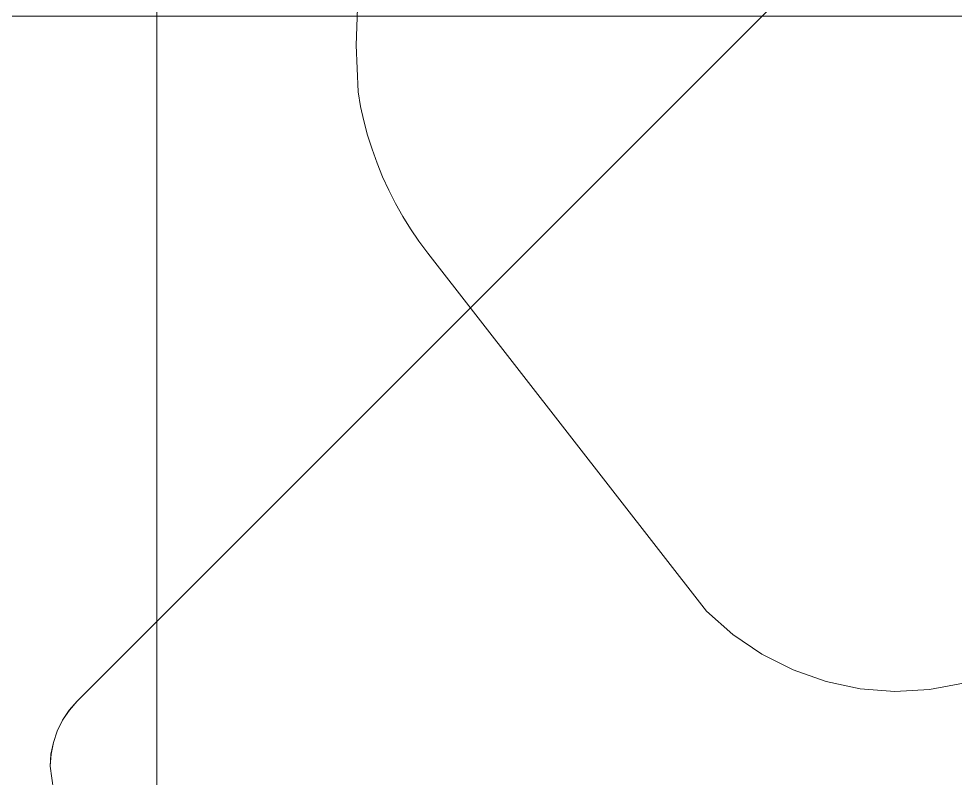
# Model space of a CAD drawing. Extents: x -566 to 72611, y -487 to 32334.
# Drawn here: x 16.07 to 29.43, y 219.27 to 230.1 of the extents above; entities that cross this region are included whole.
import ezdxf

# ---------------------------------------------------------------- set-up
doc = ezdxf.new("R2010")
doc.units = 0
doc.header["$LTSCALE"] = 0.5
doc.header["$MEASUREMENT"] = 0
doc.layers.add('floor', color=7, linetype='CONTINUOUS', lineweight=5, true_color=0xcfcfcf)
doc.layers.add('layout', color=7, linetype='CONTINUOUS', lineweight=5, true_color=0xcfcfcf)

msp = doc.modelspace()

# ---------------------------------------------------------------- hatches: boundary and pattern name
at = {"layer": 'floor'}
h = msp.add_hatch(dxfattribs=at)
h.set_pattern_fill('ANSI37', color=256, scale=100, angle=45)
h.set_pattern_definition([(90, (243.028, 267.632), (-12.5, 9e-16), []), (180, (243.028, 267.632), (-9e-16, -12.5), [])])
h.paths.add_polyline_path([(253.46925, 349.5), (154.11744, 349.5), (154.11744, 348.5), (101.14781, 348.5), (101.14781, 349.5), (0, 349.5), (0, 344.5), (36, 344.5, -0.33835703), (0, 308.66941), (0, 308.5), (0, 173.75), (253.46925, 173.75)])
h.paths.add_polyline_path([(36, 344.5), (0, 344.5), (0, 308.66941, 0.33835703)], flags=17)
h.paths.add_polyline_path([(253.46925, 173.75), (0, 173.75), (0, 173.74997), (0, 169.75), (253.46925, 169.75)])
h.paths.add_polyline_path([(253.46925, 169.75), (0, 169.75), (0, 149.21137), (36, 149.21137, -0.33835703), (0, 113.38078), (0, 113.21137), (0, 29.94998), (0, -5), (253.46925, -5)])
h.paths.add_polyline_path([(36, 149.21137), (0, 149.21137), (0, 113.38078, 0.33835703)], flags=17)
h.paths.add_polyline_path([(575.25, 169.75), (510, 169.75), (474.75, 169.75), (327.5, 169.75), (285.46925, 169.75), (285.46925, 165.75), (253.46925, 165.75), (253.46925, -5), (263.99725, -5), (263.99725, 95.99051), (287, 95.99051), (287, 97.5), (292, 97.5), (292, -5), (341.25, -5), (341.25, 13.02988), (341.25012, 15.02988), (346.24839, 15.02988, 0.36108524), (374.08728, 41.24999), (346.25012, 41.24999), (346.25012, 42.99999), (341.25, 42.99999), (341.25, 44.99999), (341.25, 97.5), (357.75, 97.5), (405.75, 97.5), (575.25, 97.5)])

# ---------------------------------------------------------------- linework, layer by layer
at = {"layer": 'layout'}
for points in [[(16.90216, 220.36827, -69.72025), (37.7076, 241.17631, -69.73263), (16.90078, 220.36948, -69.73263)], [(37.7076, 241.17631, -69.73263), (16.90216, 220.36827, -69.72025), (37.7089, 241.17501, -69.72025)], [(20.90824, 230.39238, -80.51045), (20.90824, 230.39238, -80.51045), (20.88003, 229.72703, -80.51045), (20.90824, 230.39238, -79.38364)], [(20.88003, 229.72703, -79.38364), (20.88003, 229.72703, -79.38364), (20.90824, 230.39238, -79.38364), (20.88003, 229.72703, -80.51045)], [(20.90943, 229.06064, -80.51045), (20.90943, 229.06064, -80.51045), (20.90943, 229.06064, -79.38364), (20.88003, 229.72703, -80.51045)], [(20.88003, 229.72703, -79.38364), (20.88003, 229.72703, -79.38364), (20.88003, 229.72703, -80.51045), (20.90943, 229.06064, -79.38364)], [(20.9462, 228.85352, -80.51045), (20.9462, 228.85352, -80.51045), (20.9462, 228.85352, -79.38364), (20.90943, 229.06064, -80.51045)], [(20.90943, 229.06064, -79.38364), (20.90943, 229.06064, -79.38364), (20.90943, 229.06064, -80.51045), (20.9462, 228.85352, -79.38364)], [(20.99173, 228.64807, -80.51045), (20.99173, 228.64807, -80.51045), (20.99173, 228.64807, -79.38364), (20.9462, 228.85352, -80.51045)], [(20.9462, 228.85352, -79.38364), (20.9462, 228.85352, -79.38364), (20.9462, 228.85352, -80.51045), (20.99173, 228.64807, -79.38364)], [(21.04602, 228.44445, -80.51045), (21.04602, 228.44445, -80.51045), (21.04602, 228.44445, -79.38364), (20.99173, 228.64807, -80.51045)], [(20.99173, 228.64807, -79.38364), (20.99173, 228.64807, -79.38364), (20.99173, 228.64807, -80.51045), (21.04602, 228.44445, -79.38364)], [(21.10887, 228.24332, -80.51045), (21.10887, 228.24332, -80.51045), (21.10887, 228.24332, -79.38364), (21.04602, 228.44445, -80.51045)], [(21.04602, 228.44445, -79.38364), (21.04602, 228.44445, -79.38364), (21.04602, 228.44445, -80.51045), (21.10887, 228.24332, -79.38364)], [(21.18023, 228.04479, -80.51045), (21.18023, 228.04479, -80.51045), (21.18023, 228.04479, -79.38364), (21.10887, 228.24332, -80.51045)], [(21.10887, 228.24332, -79.38364), (21.10887, 228.24332, -79.38364), (21.10887, 228.24332, -80.51045), (21.18023, 228.04479, -79.38364)], [(21.26005, 227.84936, -80.51045), (21.26005, 227.84936, -80.51045), (21.26005, 227.84936, -79.38364), (21.18023, 228.04479, -80.51045)], [(21.18023, 228.04479, -79.38364), (21.18023, 228.04479, -79.38364), (21.18023, 228.04479, -80.51045), (21.26005, 227.84936, -79.38364)], [(21.34799, 227.65736, -80.51045), (21.34799, 227.65736, -80.51045), (21.34799, 227.65736, -79.38364), (21.26005, 227.84936, -80.51045)], [(21.26005, 227.84936, -79.38364), (21.26005, 227.84936, -79.38364), (21.26005, 227.84936, -80.51045), (21.34799, 227.65736, -79.38364)], [(21.44406, 227.46914, -80.51045), (21.44406, 227.46914, -80.51045), (21.44406, 227.46914, -79.38364), (21.34799, 227.65736, -80.51045)], [(21.34799, 227.65736, -79.38364), (21.34799, 227.65736, -79.38364), (21.34799, 227.65736, -80.51045), (21.44406, 227.46914, -79.38364)], [(21.54803, 227.285, -80.51045), (21.54803, 227.285, -80.51045), (21.54803, 227.285, -79.38364), (21.44406, 227.46914, -80.51045)], [(21.44406, 227.46914, -79.38364), (21.44406, 227.46914, -79.38364), (21.44406, 227.46914, -80.51045), (21.54803, 227.285, -79.38364)], [(21.65965, 227.10537, -80.51045), (21.65965, 227.10537, -80.51045), (21.65965, 227.10537, -79.38364), (21.54803, 227.285, -80.51045)], [(21.54803, 227.285, -79.38364), (21.54803, 227.285, -79.38364), (21.54803, 227.285, -80.51045), (21.65965, 227.10537, -79.38364)], [(21.77884, 226.93052, -80.51045), (21.77884, 226.93052, -80.51045), (21.77884, 226.93052, -79.38364), (21.65965, 227.10537, -80.51045)], [(21.65965, 227.10537, -79.38364), (21.65965, 227.10537, -79.38364), (21.65965, 227.10537, -80.51045), (21.77884, 226.93052, -79.38364)], [(21.90525, 226.76079, -80.51045), (21.90525, 226.76079, -80.51045), (21.90525, 226.76079, -79.38364), (21.77884, 226.93052, -80.51045)], [(21.77884, 226.93052, -79.38364), (21.77884, 226.93052, -79.38364), (21.77884, 226.93052, -80.51045), (21.90525, 226.76079, -79.38364)], [(25.88, 221.65141, -80.51045), (25.88, 221.65141, -80.51045), (25.88, 221.65141, -79.38364), (21.90525, 226.76079, -80.51045)], [(21.90525, 226.76079, -79.38364), (21.90525, 226.76079, -79.38364), (21.90525, 226.76079, -80.51045), (25.88, 221.65141, -79.38364)], [(26.25548, 221.31969, -80.51045), (26.25548, 221.31969, -80.51045), (26.25548, 221.31969, -79.38364), (25.88, 221.65141, -80.51045)], [(25.88, 221.65141, -79.38364), (25.88, 221.65141, -79.38364), (25.88, 221.65141, -80.51045), (26.25548, 221.31969, -79.38364)], [(26.67023, 221.03893, -80.51045), (26.67023, 221.03893, -80.51045), (26.67023, 221.03893, -79.38364), (26.25548, 221.31969, -80.51045)], [(26.25548, 221.31969, -79.38364), (26.25548, 221.31969, -79.38364), (26.25548, 221.31969, -80.51045), (26.67023, 221.03893, -79.38364)], [(27.11688, 220.81403, -80.51045), (27.11688, 220.81403, -80.51045), (27.11688, 220.81403, -79.38364), (26.67023, 221.03893, -80.51045)], [(26.67023, 221.03893, -79.38364), (26.67023, 221.03893, -79.38364), (26.67023, 221.03893, -80.51045), (27.11688, 220.81403, -79.38364)], [(27.58796, 220.64876, -80.51045), (27.58796, 220.64876, -80.51045), (27.58796, 220.64876, -79.38364), (27.11688, 220.81403, -80.51045)], [(27.11688, 220.81403, -79.38364), (27.11688, 220.81403, -79.38364), (27.11688, 220.81403, -80.51045), (27.58796, 220.64876, -79.38364)], [(28.07545, 220.54599, -80.51045), (28.07545, 220.54599, -80.51045), (28.07545, 220.54599, -79.38364), (27.58796, 220.64876, -80.51045)], [(27.58796, 220.64876, -79.38364), (27.58796, 220.64876, -79.38364), (27.58796, 220.64876, -80.51045), (28.07545, 220.54599, -79.38364)], [(28.57078, 220.50751, -80.51045), (28.57078, 220.50751, -80.51045), (28.57078, 220.50751, -79.38364), (28.07545, 220.54599, -80.51045)], [(28.07545, 220.54599, -79.38364), (28.07545, 220.54599, -79.38364), (28.07545, 220.54599, -80.51045), (28.57078, 220.50751, -79.38364)], [(28.57078, 220.50751, -80.51045), (28.57078, 220.50751, -80.51045), (29.0657, 220.5339, -80.51045), (28.57078, 220.50751, -79.38364)], [(29.0657, 220.5339, -79.38364), (29.0657, 220.5339, -79.38364), (28.57078, 220.50751, -79.38364), (29.0657, 220.5339, -80.51045)], [(29.0657, 220.5339, -80.51045), (29.0657, 220.5339, -80.51045), (29.55166, 220.62475, -80.51045), (29.0657, 220.5339, -79.38364)], [(29.55166, 220.62475, -79.38364), (29.55166, 220.62475, -79.38364), (29.0657, 220.5339, -79.38364), (29.55166, 220.62475, -80.51045)], [(16.78883, 220.23906, -69.72025), (16.90078, 220.36948, -69.73263), (16.7874, 220.24014, -69.73263)], [(16.90078, 220.36948, -69.73263), (16.78883, 220.23906, -69.72025), (16.90216, 220.36827, -69.72025)], [(16.6934, 220.09625, -69.72025), (16.7874, 220.24014, -69.73263), (16.69181, 220.09715, -69.73263)], [(16.7874, 220.24014, -69.73263), (16.6934, 220.09625, -69.72025), (16.78883, 220.23906, -69.72025)], [(16.6174, 219.94213, -69.72025), (16.69181, 220.09715, -69.73263), (16.61572, 219.94278, -69.73263)], [(16.69181, 220.09715, -69.73263), (16.6174, 219.94213, -69.72025), (16.6934, 220.09625, -69.72025)], [(16.5622, 219.77946, -69.72025), (16.61572, 219.94278, -69.73263), (16.56039, 219.7799, -69.73263)], [(16.61572, 219.94278, -69.73263), (16.5622, 219.77946, -69.72025), (16.6174, 219.94213, -69.72025)], [(16.52862, 219.61089, -69.72025), (16.56039, 219.7799, -69.73263), (16.52681, 219.61115, -69.73263)], [(16.56039, 219.7799, -69.73263), (16.52862, 219.61089, -69.72025), (16.5622, 219.77946, -69.72025)], [(16.51736, 219.43951, -69.72025), (16.52681, 219.61115, -69.73263), (16.51563, 219.43951, -69.73263)], [(16.52681, 219.61115, -69.73263), (16.51736, 219.43951, -69.72025), (16.52862, 219.61089, -69.72025)], [(16.56048, 219.09912, -69.73263), (16.51736, 219.43951, -69.72025), (16.51563, 219.43951, -69.73263)]]:
    msp.add_3dface(points, dxfattribs=at)

doc.saveas('drawing.dxf')
